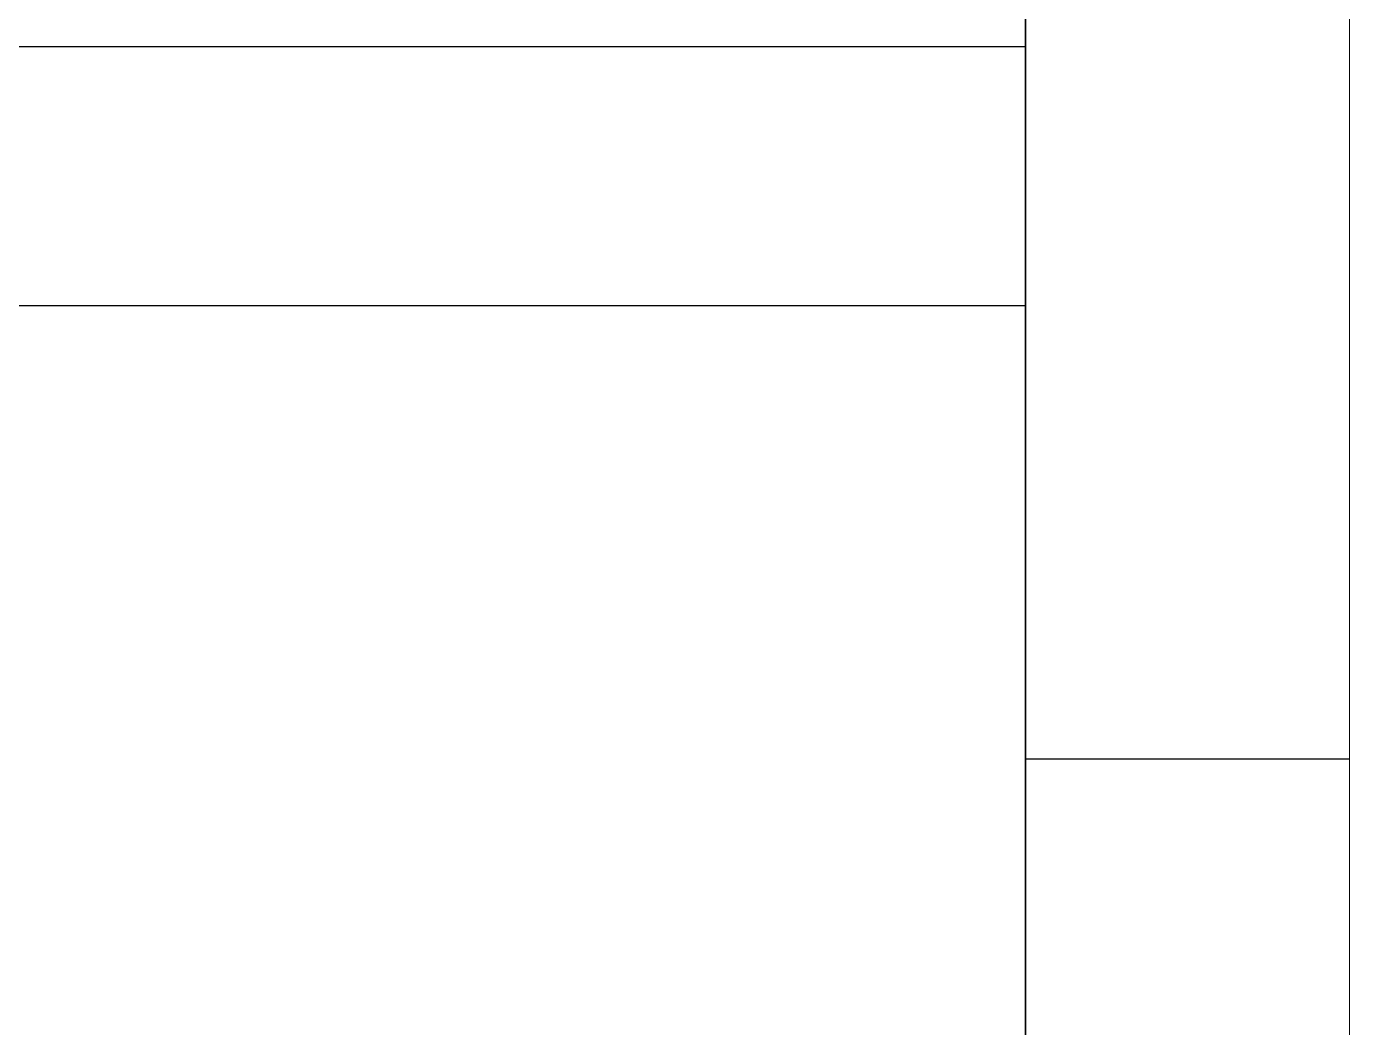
# Model space of a CAD drawing. Header units: millimetres. Extents: x -10011772 to -8149599, y 2847708 to 3434448.
# Drawn here: x -9210471 to -9181954, y 2890816 to 2912401 of the extents above; entities that cross this region are included whole.
import ezdxf

# ---------------------------------------------------------------- set-up
doc = ezdxf.new("R2010")
doc.units = ezdxf.units.MM
doc.layers.add('TEG BORDER', color=7, linetype='Continuous')

# ---------------------------------------------------------------- blocks, each defined once
blk = doc.blocks.new('252 BORDER A2')
for p, q in [((589, 5), (589, 116)), ((594, 35), (589, 35))]:
    blk.add_line(p, q)
at = {"color": 5, "lineweight": 15}
blk.add_lwpolyline([(0, 420), (594, 420), (594, 0), (0, 0)], close=True, dxfattribs=at)
blk.add_lwpolyline([(5, 415), (589, 415), (589, 5), (5, 5)], close=True)
at = {"layer": 'TEG BORDER'}
for p, q in [((489, 46), (589, 46)), ((489, 42), (589, 42))]:
    blk.add_line(p, q, dxfattribs=at)

msp = doc.modelspace()

# ---------------------------------------------------------------- block references
at = {"color": 9, "xscale": 1397, "yscale": 1397, "zscale": 1397}
msp.add_blockref('252 BORDER A2', (-10011772, 2847708), dxfattribs=at)

doc.saveas('drawing.dxf')
